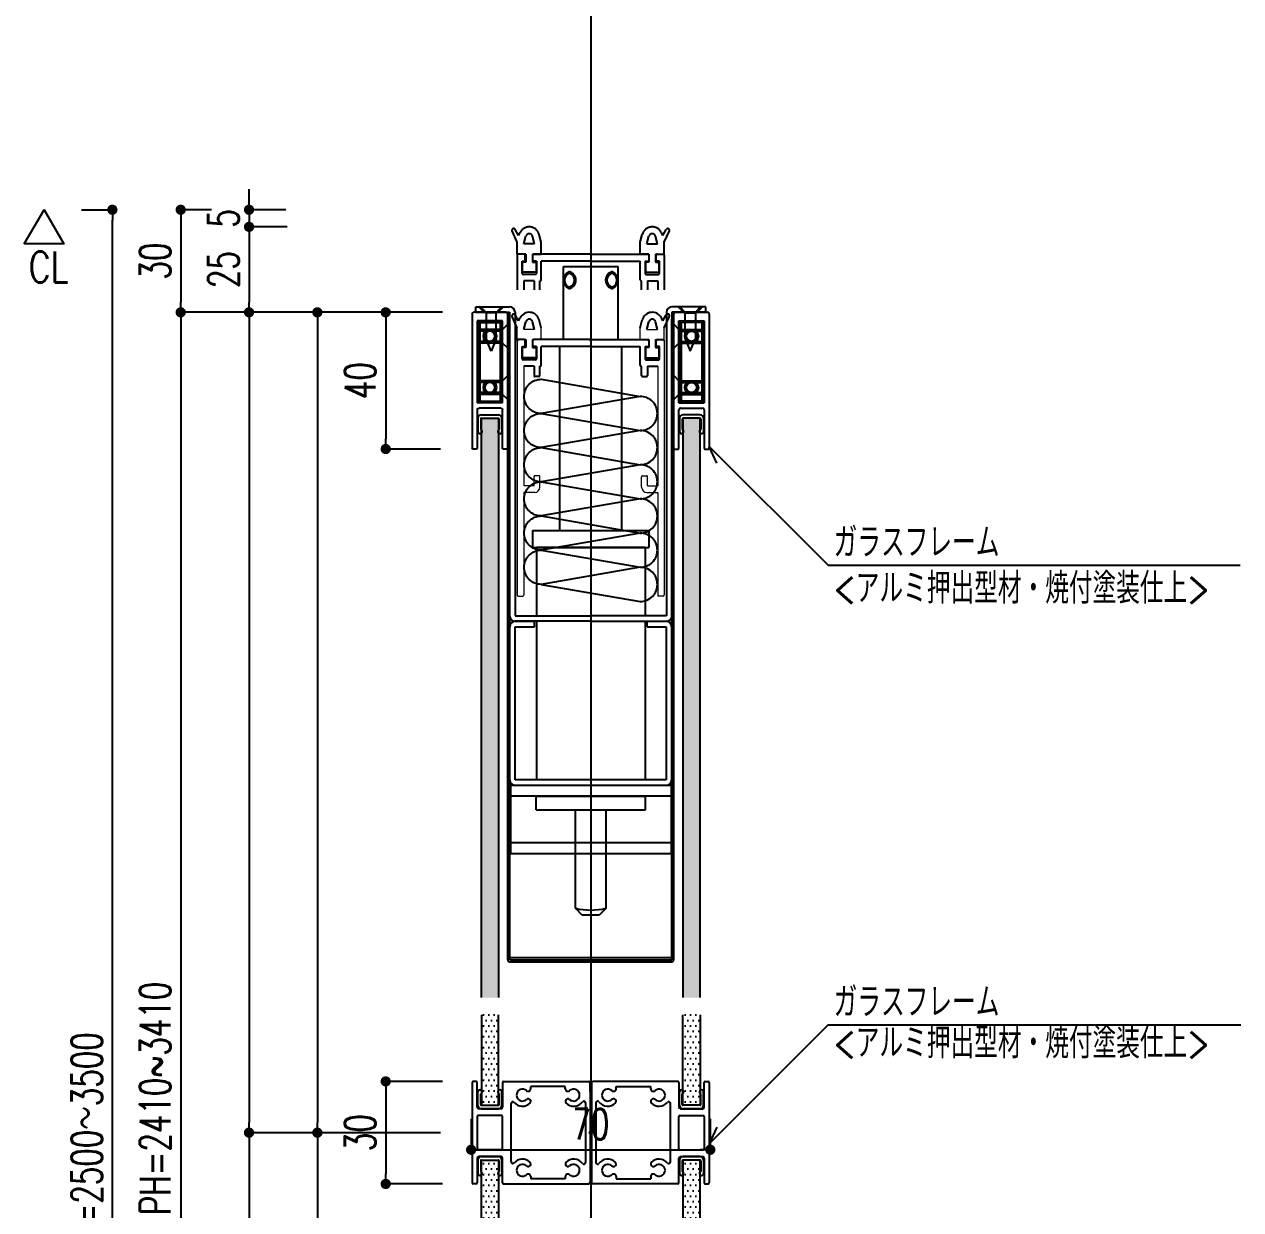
# Model space of a CAD drawing. Extents: x 21 to 47673, y 9 to 26406.
# Drawn here: x 18573.4 to 18929.4, y 17674.6 to 18021.3 of the extents above; entities that cross this region are included whole.
import ezdxf

# ---------------------------------------------------------------- set-up
doc = ezdxf.new("R2010")
doc.units = 0
doc.header["$LTSCALE"] = 10
doc.header["$PDMODE"] = 35
doc.header["$PDSIZE"] = 5
doc.linetypes.add('HIDDEN', pattern=[9.525, 6.35, -3.175])
for name, color, linetype in [('_基準', 1, 'Continuous'), ('_文字', 3, 'Continuous'), ('_製品', 4, 'Continuous'), ('_製品寸法', 9, 'Continuous'), ('_製品点線', 6, 'Continuous')]:
    doc.layers.add(name, color=color, linetype=linetype)
doc.styles.add('OKAMURA', font='simplex8.shx', dxfattribs={"width": 0.7, "bigfont": 'BIGFONT.shx'})
doc.dimstyles.new('OKAMURA-003', dxfattribs={"dimscale": 3, "dimtxt": 3, "dimasz": 1, "dimexe": 0, "dimexo": 3, "dimgap": 1, "dimtad": 1, "dimdec": 3, "dimdsep": 46, "dimtxsty": 'OKAMURA', "dimblk1": 'DOT', "dimblk2": 'DOT', "dimsah": 1, "dimcen": 0, "dimclrd": 9, "dimclre": 9, "dimclrt": 3, "dimadec": 0, "dimazin": 0, "dimtfac": 1, "dimtdec": 3, "dimtix": 1, "dimtmove": 2, "dimatfit": 3, "dimldrblk": 'NONE', "dimfxl": 0, "dimtolj": 1, "dimarcsym": 0})
pattern_1 = [(360, (4.1311, -1479.4208), (0.79375, 1.5875), [0, -1.5875])]
pattern_2 = [(180, (-104.1311, -1479.4208), (-0.79375, 1.5875), [0, -1.5875])]

# ---------------------------------------------------------------- blocks, each defined once
blk = doc.blocks.new('_DOT')
at = {"color": 0, "linetype": 'ByBlock'}
blk.add_line((-0.5, 0), (-1, 0), dxfattribs=at)
at = {"color": 0, "linetype": 'ByBlock', "const_width": 0.5}
blk.add_lwpolyline([(-0.25, 0, 1), (0.25, 0, 1)], format="xyb", close=True, dxfattribs=at)
blk = doc.blocks.new('*D1634')
at = {"layer": '_製品寸法', "color": 9, "lineweight": -2, "transparency": 16777216}
for p, q in [((-111, 550), (-120, 550)), ((-120, 547), (-120, 523)), ((-43.4, 520), (-120, 520))]:
    blk.add_line(p, q, dxfattribs=at)
at = {"layer": 'Defpoints', "color": 0, "transparency": 16777216}
for p in [(-120, 550), (-120, 520), (-34.4, 520)]:
    blk.add_point(p, dxfattribs=at)
at = {"layer": '_製品寸法', "color": 9, "lineweight": -2, "transparency": 16777216, "xscale": 3, "yscale": 3, "zscale": 3}
for p, rotation in [((-120, 550), 90), ((-120, 520), 270)]:
    blk.add_blockref('_DOT', p, dxfattribs=dict(at, rotation=rotation))
at = {"layer": '_製品寸法', "color": 3, "transparency": 16777216, "insert": (-127.5, 535), "char_height": 9, "attachment_point": 5, "rotation": 90, "style": 'OKAMURA'}
blk.add_mtext('\\A1;30', dxfattribs=at)
blk = doc.blocks.new('_None')
blk = doc.blocks.new('*D1637')
at = {"layer": '_製品寸法', "color": 9, "lineweight": -2, "transparency": 16777216}
for p, q in [((-44, 520), (-60, 520)), ((-60, 517), (-60, 483)), ((-44, 480), (-60, 480))]:
    blk.add_line(p, q, dxfattribs=at)
at = {"layer": 'Defpoints', "color": 0, "transparency": 16777216}
for p in [(-35, 520), (-60, 480), (-35, 480)]:
    blk.add_point(p, dxfattribs=at)
at = {"layer": '_製品寸法', "color": 9, "lineweight": -2, "transparency": 16777216, "xscale": 3, "yscale": 3, "zscale": 3}
for p, rotation in [((-60, 520), 90), ((-60, 480), 270)]:
    blk.add_blockref('_DOT', p, dxfattribs=dict(at, rotation=rotation))
at = {"layer": '_製品寸法', "color": 3, "transparency": 16777216, "insert": (-67.5, 500), "char_height": 9, "attachment_point": 5, "rotation": 90, "style": 'OKAMURA'}
blk.add_mtext('\\A1;40', dxfattribs=at)
blk = doc.blocks.new('*D1638')
at = {"layer": '_製品寸法', "color": 9, "lineweight": -2, "transparency": 16777216}
for p, q in [((-35, 284), (-35, 275)), ((35, 284), (35, 275)), ((-32, 275), (32, 275))]:
    blk.add_line(p, q, dxfattribs=at)
at = {"layer": 'Defpoints', "color": 0, "transparency": 16777216}
for p in [(-35, 275), (35, 275), (35, 275)]:
    blk.add_point(p, dxfattribs=at)
at = {"layer": '_製品寸法', "color": 9, "lineweight": -2, "transparency": 16777216, "xscale": 3, "yscale": 3, "zscale": 3, "rotation": 180}
blk.add_blockref('_DOT', (-35, 275), dxfattribs=at)
at = {"layer": '_製品寸法', "color": 9, "lineweight": -2, "transparency": 16777216, "xscale": 3, "yscale": 3, "zscale": 3}
blk.add_blockref('_DOT', (35, 275), dxfattribs=at)
at = {"layer": '_製品寸法', "color": 3, "transparency": 16777216, "insert": (0, 282.5), "char_height": 9, "attachment_point": 5, "style": 'OKAMURA'}
blk.add_mtext('\\A1;70', dxfattribs=at)
blk = doc.blocks.new('*D1639')
at = {"layer": '_製品寸法', "color": 9, "lineweight": -2, "transparency": 16777216}
for p, q in [((-149, 550), (-140, 550)), ((-140, 2.98), (-140, 547)), ((-149, -0.02), (-140, -0.02))]:
    blk.add_line(p, q, dxfattribs=at)
at = {"layer": 'Defpoints', "color": 0, "transparency": 16777216}
for p in [(-140, 550), (-140, 550), (-140, -0.02)]:
    blk.add_point(p, dxfattribs=at)
at = {"layer": '_製品寸法', "color": 9, "lineweight": -2, "transparency": 16777216, "xscale": 3, "yscale": 3, "zscale": 3}
for p, rotation in [((-140, 550), 90), ((-140, -0.02), 270)]:
    blk.add_blockref('_DOT', p, dxfattribs=dict(at, rotation=rotation))
at = {"layer": '_製品寸法', "color": 3, "transparency": 16777216, "insert": (-147.5, 274.99), "char_height": 9, "attachment_point": 5, "rotation": 90, "style": 'OKAMURA'}
blk.add_mtext('\\A1;CH=2500～3500', dxfattribs=at)
blk = doc.blocks.new('*D1640')
at = {"layer": '_製品寸法', "color": 9, "lineweight": -2, "transparency": 16777216}
for p, q in [((-44, 520), (-120, 520)), ((-120, 517), (-120, 63)), ((-44, 60), (-120, 60))]:
    blk.add_line(p, q, dxfattribs=at)
at = {"layer": 'Defpoints', "color": 0, "transparency": 16777216}
for p in [(-35, 520), (-120, 60), (-35, 60)]:
    blk.add_point(p, dxfattribs=at)
at = {"layer": '_製品寸法', "color": 9, "lineweight": -2, "transparency": 16777216, "xscale": 3, "yscale": 3, "zscale": 3}
for p, rotation in [((-120, 520), 90), ((-120, 60), 270)]:
    blk.add_blockref('_DOT', p, dxfattribs=dict(at, rotation=rotation))
at = {"layer": '_製品寸法', "color": 3, "transparency": 16777216, "insert": (-127.5, 290), "char_height": 9, "attachment_point": 5, "rotation": 90, "style": 'OKAMURA'}
blk.add_mtext('\\A1;PH=2410~3410', dxfattribs=at)
blk = doc.blocks.new('*D1641')
at = {"layer": '_製品寸法', "color": 9, "lineweight": -2, "transparency": 16777216}
for p, q in [((-44, 520), (-80, 520)), ((-80, 517), (-80, 283)), ((-44, 280), (-80, 280))]:
    blk.add_line(p, q, dxfattribs=at)
at = {"layer": 'Defpoints', "color": 0, "transparency": 16777216}
for p in [(-35, 520), (-80, 280), (-35, 280)]:
    blk.add_point(p, dxfattribs=at)
at = {"layer": '_製品寸法', "color": 9, "lineweight": -2, "transparency": 16777216, "xscale": 3, "yscale": 3, "zscale": 3}
for p, rotation in [((-80, 520), 90), ((-80, 280), 270)]:
    blk.add_blockref('_DOT', p, dxfattribs=dict(at, rotation=rotation))
blk = doc.blocks.new('*D1642')
at = {"layer": '_製品寸法', "color": 9, "lineweight": -2, "transparency": 16777216}
for p, q in [((-44, 280), (-80, 280)), ((-80, 277), (-80, 63)), ((-44, 60), (-80, 60))]:
    blk.add_line(p, q, dxfattribs=at)
at = {"layer": 'Defpoints', "color": 0, "transparency": 16777216}
for p in [(-35, 280), (-80, 60), (-35, 60)]:
    blk.add_point(p, dxfattribs=at)
at = {"layer": '_製品寸法', "color": 9, "lineweight": -2, "transparency": 16777216, "xscale": 3, "yscale": 3, "zscale": 3}
for p, rotation in [((-80, 280), 90), ((-80, 60), 270)]:
    blk.add_blockref('_DOT', p, dxfattribs=dict(at, rotation=rotation))
blk = doc.blocks.new('*D1643')
at = {"layer": '_製品寸法', "color": 9, "lineweight": -2, "transparency": 16777216}
for p, q in [((-43.4, 295), (-60, 295)), ((-60, 292), (-60, 268)), ((-43.4, 265), (-60, 265))]:
    blk.add_line(p, q, dxfattribs=at)
at = {"layer": 'Defpoints', "color": 0, "transparency": 16777216}
for p in [(-34.4, 295), (-60, 265), (-34.4, 265)]:
    blk.add_point(p, dxfattribs=at)
at = {"layer": '_製品寸法', "color": 9, "lineweight": -2, "transparency": 16777216, "xscale": 3, "yscale": 3, "zscale": 3}
for p, rotation in [((-60, 295), 90), ((-60, 265), 270)]:
    blk.add_blockref('_DOT', p, dxfattribs=dict(at, rotation=rotation))
at = {"layer": '_製品寸法', "color": 3, "transparency": 16777216, "insert": (-67.5, 280), "char_height": 9, "attachment_point": 5, "rotation": 90, "style": 'OKAMURA'}
blk.add_mtext('\\A1;30', dxfattribs=at)
blk = doc.blocks.new('A$C7104633C')
at = {"color": 0, "linetype": 'HIDDEN'}
for p, q in [((-21.5, -9.5), (-23.01, -6.21)), ((-21.11, -7.5), (-22.12, -5.75)), ((-21.11, -7.5), (-20.67, -6.63)), ((21.11, -7.5), (20.67, -6.63)), ((21.11, -7.5), (22.12, -5.75)), ((21.5, -9.5), (23.01, -6.21)), ((-21.5, -13), (-21.5, -9.5)), ((-19.56, -10), (-18.97, -7.74)), ((-16.44, -10), (-19.56, -10)), ((-16.44, -10), (-17.03, -7.74)), ((-14.5, -9.5), (-15.1, -7.23)), ((-14.5, -13), (-14.5, -9.5)), ((14.5, -9.5), (15.1, -7.23)), ((14.5, -13), (14.5, -9.5)), ((16.44, -10), (17.03, -7.74)), ((16.44, -10), (19.56, -10)), ((19.56, -10), (18.97, -7.74)), ((21.5, -13), (21.5, -9.5)), ((-18.95, -13), (-21.5, -13)), ((-21.5, -13.3), (-21.5, -23.4)), ((-19.5, -13), (-21.2, -13)), ((-19.2, -15), (-19.2, -13.3)), ((-18.95, -13), (-18.95, -15.3)), ((-17.05, -13), (-17.05, -15.3)), ((-17.05, -13), (-14.5, -13)), ((-17.05, -13), (-17.05, -15.3)), ((-17, -13.3), (-17, -15)), ((-0.3, -13), (-16.7, -13)), ((-0.3, -13), (0, -13.3)), ((0.3, -13), (0, -13.3)), ((0.3, -13), (16.7, -13)), ((17.05, -13), (14.5, -13)), ((17, -13.3), (17, -15)), ((17.05, -13), (17.05, -15.3)), ((17.05, -13), (17.05, -15.3)), ((18.95, -13), (18.95, -15.3)), ((18.95, -13), (21.5, -13)), ((19.2, -15), (19.2, -13.3)), ((19.5, -13), (21.2, -13)), ((21.5, -13.3), (21.5, -23.4)), ((-20.1, -18.6), (-20.1, -15)), ((-20.1, -15), (-19.2, -15)), ((-20, -18.3), (-20, -15.3)), ((-18.95, -15.3), (-20, -15.3)), ((-17.05, -15.3), (-16, -15.3)), ((-15.9, -15), (-17, -15)), ((-16, -15.3), (-16, -18.3)), ((-15.9, -15), (-15.9, -18.6)), ((-14.5, -20.5), (-14.5, -15)), ((0, -15), (-14.5, -15)), ((0, -15), (14.5, -15)), ((14.5, -20.5), (14.5, -15)), ((15.9, -15), (17, -15)), ((15.9, -15), (15.9, -18.6)), ((16, -15.3), (16, -18.3)), ((17.05, -15.3), (16, -15.3)), ((18.95, -15.3), (20, -15.3)), ((20.1, -15), (19.2, -15)), ((20, -18.3), (20, -15.3)), ((20.1, -18.6), (20.1, -15)), ((-16, -18.3), (-20, -18.3)), ((-16.2, -18.9), (-19.8, -18.9)), ((-16.6, -20.8), (-19.6, -20.8)), ((-19.6, -20.8), (-19.6, -23.4)), ((-16.6, -20.8), (-16.6, -23.4)), ((-14.8, -20.8), (-14.9, -20.8)), ((-14.9, -23.4), (-14.9, -20.8)), ((14.8, -20.8), (14.9, -20.8)), ((14.9, -23.4), (14.9, -20.8)), ((16, -18.3), (20, -18.3)), ((16.2, -18.9), (19.8, -18.9)), ((16.6, -20.8), (19.6, -20.8)), ((16.6, -20.8), (16.6, -23.4)), ((19.6, -20.8), (19.6, -23.4))]:
    blk.add_line(p, q, dxfattribs=at)
for centre, radius, start, end in [((-22.56, -6), 0.5, 30.0023, 204.6708), ((-18, -8), 3, 14.8176, 152.9081), ((-18, -8), 1, 14.8176, 164.935), ((18, -8), 3, 27.0918, 165.1823), ((18, -8), 1, 15.065, 165.1823), ((22.56, -6), 0.5, 335.3292, 149.9976), ((-21.2, -13.3), 0.3, 90, 180), ((-19.5, -13.3), 0.3, 0, 90), ((-16.7, -13.3), 0.3, 90, 180), ((16.7, -13.3), 0.3, 359.9999, 89.9999), ((19.5, -13.3), 0.3, 89.9999, 179.9999), ((21.2, -13.3), 0.3, 359.9999, 89.9999), ((-19.8, -18.6), 0.3, 180, 270), ((-16.2, -18.6), 0.3, 270, 0), ((-14.8, -20.5), 0.3, 270, 0), ((14.8, -20.5), 0.3, 179.9999, 269.9999), ((16.2, -18.6), 0.3, 179.9999, 269.9999), ((19.8, -18.6), 0.3, 269.9999, 359.9999)]:
    blk.add_arc(centre, radius, start, end, dxfattribs=at)
blk = doc.blocks.new('*D1644')
at = {"layer": '_製品寸法', "color": 9, "lineweight": -2, "transparency": 16777216}
for p, q in [((-91, 520), (-100, 520)), ((-100, 517), (-100, 283)), ((-44, 280), (-100, 280))]:
    blk.add_line(p, q, dxfattribs=at)
at = {"layer": 'Defpoints', "color": 0, "transparency": 16777216}
for p in [(-100, 520), (-100, 280), (-35, 280)]:
    blk.add_point(p, dxfattribs=at)
at = {"layer": '_製品寸法', "color": 9, "lineweight": -2, "transparency": 16777216, "xscale": 3, "yscale": 3, "zscale": 3}
for p, rotation in [((-100, 520), 90), ((-100, 280), 270)]:
    blk.add_blockref('_DOT', p, dxfattribs=dict(at, rotation=rotation))
blk = doc.blocks.new('*D1645')
at = {"layer": '_製品寸法', "color": 9, "lineweight": -2, "transparency": 16777216}
for p, q in [((-44, 280), (-100, 280)), ((-100, 277), (-100, 3)), ((-91, 0), (-100, 0))]:
    blk.add_line(p, q, dxfattribs=at)
at = {"layer": 'Defpoints', "color": 0, "transparency": 16777216}
for p in [(-35, 280), (-100, 0), (-100, 0)]:
    blk.add_point(p, dxfattribs=at)
at = {"layer": '_製品寸法', "color": 9, "lineweight": -2, "transparency": 16777216, "xscale": 3, "yscale": 3, "zscale": 3}
for p, rotation in [((-100, 280), 90), ((-100, 0), 270)]:
    blk.add_blockref('_DOT', p, dxfattribs=dict(at, rotation=rotation))
at = {"layer": '_製品寸法', "color": 3, "transparency": 16777216, "insert": (-107.5, 140), "char_height": 9, "attachment_point": 5, "rotation": 90, "style": 'OKAMURA'}
blk.add_mtext('\\A1;RH=', dxfattribs=at)
blk = doc.blocks.new('*D1648')
at = {"layer": '_製品寸法', "color": 9, "lineweight": -2, "transparency": 16777216}
for p, q in [((-88.8, 545), (-100, 545)), ((-100, 542), (-100, 523)), ((-88.4, 520), (-100, 520))]:
    blk.add_line(p, q, dxfattribs=at)
at = {"layer": 'Defpoints', "color": 0, "transparency": 16777216}
for p in [(-79.8, 545), (-100, 520), (-79.4, 520)]:
    blk.add_point(p, dxfattribs=at)
at = {"layer": '_製品寸法', "color": 9, "lineweight": -2, "transparency": 16777216, "xscale": 3, "yscale": 3, "zscale": 3}
for p, rotation in [((-100, 545), 90), ((-100, 520), 270)]:
    blk.add_blockref('_DOT', p, dxfattribs=dict(at, rotation=rotation))
at = {"layer": '_製品寸法', "color": 3, "transparency": 16777216, "insert": (-107.5, 532.5), "char_height": 9, "attachment_point": 5, "rotation": 90, "style": 'OKAMURA'}
blk.add_mtext('\\A1;25', dxfattribs=at)
blk = doc.blocks.new('*D1649')
at = {"layer": '_製品寸法', "color": 9, "lineweight": -2, "transparency": 16777216}
for p, q in [((-100, 553), (-100, 556)), ((-89.2, 550), (-100, 550)), ((-100, 550), (-100, 545)), ((-88.8, 545), (-100, 545)), ((-100, 542), (-100, 539))]:
    blk.add_line(p, q, dxfattribs=at)
at = {"layer": 'Defpoints', "color": 0, "transparency": 16777216}
for p in [(-80.2, 550), (-100, 545), (-79.8, 545)]:
    blk.add_point(p, dxfattribs=at)
at = {"layer": '_製品寸法', "color": 9, "lineweight": -2, "transparency": 16777216, "xscale": 3, "yscale": 3, "zscale": 3}
for p, rotation in [((-100, 550), 270), ((-100, 545), 90)]:
    blk.add_blockref('_DOT', p, dxfattribs=dict(at, rotation=rotation))
at = {"layer": '_製品寸法', "color": 3, "transparency": 16777216, "insert": (-107.5, 547.5), "char_height": 9, "attachment_point": 5, "rotation": 90, "style": 'OKAMURA'}
blk.add_mtext('\\A1;5', dxfattribs=at)
blk = doc.blocks.new('A$C586F11A2')
at = {"layer": '_製品'}
for p, q in [((0, 0), (0, 23)), ((0, 23), (7, 23)), ((0.5, 0), (0.5, 23)), ((6.5, 0), (6.5, 23)), ((7, 0), (7, 23)), ((0, 0), (7, 0))]:
    blk.add_line(p, q, dxfattribs=at)
at = {"layer": '_製品', "linetype": 'HIDDEN'}
for p, q in [((7, 21), (0, 21)), ((7, 20.5), (0, 20.5)), ((7, 17.5), (0, 17.5)), ((7, 17), (0, 17)), ((7, 6), (0, 6)), ((7, 5.5), (0, 5.5)), ((7, 2.5), (0, 2.5)), ((7, 2), (0, 2))]:
    blk.add_line(p, q, dxfattribs=at)
at = {"layer": '_製品'}
for centre, radius in [((3.5, 19), 2), ((3.5, 19), 1.5), ((3.5, 4), 2), ((3.5, 4), 1.5)]:
    blk.add_circle(centre, radius, dxfattribs=at)
blk = doc.blocks.new('A$C35AC1B92')
at = {"layer": '_製品'}
for p, q in [((0, 0.5), (0, 39.7)), ((1.2, 40), (0.3, 40)), ((1.5, 28.5), (1.5, 39.7)), ((8.9, 39.7), (8.9, 28.5)), ((10.1, 40), (9.2, 40)), ((10.4, 39.7), (10.4, 0.5)), ((1.5, 2.5), (1.5, 26.5)), ((8.9, 26.5), (1.5, 26.5)), ((8.4, 28), (2, 28)), ((8.9, 26.5), (8.9, 2.5)), ((10.4, 25.5), (8.9, 24)), ((10.4, 18.5), (8.9, 20)), ((10.4, 10.5), (8.9, 9)), ((10.4, 3.5), (8.9, 5)), ((9.9, 0), (0.5, 0)), ((8.9, 2.5), (1.5, 2.5))]:
    blk.add_line(p, q, dxfattribs=at)
for centre, radius, start, end in [((0.3, 39.7), 0.3, 90, 180), ((1.2, 39.7), 0.3, 0, 90), ((9.2, 39.7), 0.3, 90, 180), ((10.1, 39.7), 0.3, 0, 90), ((2, 28.5), 0.5, 180, 270), ((8.4, 28.5), 0.5, 270, 0), ((0.5, 0.5), 0.5, 180, 270), ((9.9, 0.5), 0.5, 270, 0)]:
    blk.add_arc(centre, radius, start, end, dxfattribs=at)
blk = doc.blocks.new('A$C2D1B1AE5')
at = {"layer": '_製品'}
for p, q in [((0, 188), (0.6, 188)), ((0, 0.6), (0, 188)), ((0.6, 0.6), (0.6, 188)), ((48, 188), (48.6, 188)), ((48, 0.6), (48, 188)), ((48.6, 0.6), (48.6, 188)), ((0.6, 178), (0, 178)), ((48.6, 178), (48, 178)), ((0.6, 173), (0, 173)), ((48.6, 173), (48, 173)), ((0.6, 168), (0, 168)), ((48.6, 168), (48, 168)), ((0.6, 1.2), (48, 1.2)), ((0.6, 0.6), (48, 0.6)), ((0.6, 0), (48, 0))]:
    blk.add_line(p, q, dxfattribs=at)
for centre, start, end in [((0.6, 0.6), 180, 270), ((48, 0.6), 270, 360)]:
    blk.add_arc(centre, 0.6, start, end, dxfattribs=at)
blk = doc.blocks.new('A$C21127881')
at = {"layer": '_製品'}
for p, q in [((1.92, 80.5), (0.91, 82.25)), ((44.14, 80.5), (45.15, 82.25)), ((1.53, 78.5), (0.02, 81.79)), ((1.92, 80.5), (2.36, 81.37)), ((3.47, 78), (4.06, 80.26)), ((6.59, 78), (6, 80.26)), ((8.53, 78.5), (7.93, 80.77)), ((37.53, 78.5), (38.13, 80.77)), ((39.47, 78), (40.06, 80.26)), ((42.59, 78), (42, 80.26)), ((44.14, 80.5), (43.7, 81.37)), ((44.53, 78.5), (46.04, 81.79)), ((3.53, 75), (1.83, 75)), ((4.08, 75), (4.08, 72.7)), ((5.98, 75), (5.98, 72.7)), ((22.73, 75), (6.33, 75)), ((22.73, 75), (23.03, 74.7)), ((23.33, 75), (23.03, 74.7)), ((23.33, 75), (39.73, 75)), ((40.08, 75), (40.08, 72.7)), ((41.98, 75), (41.98, 72.7)), ((42.53, 75), (44.23, 75)), ((2.93, 69.4), (2.93, 73)), ((2.93, 73), (3.83, 73)), ((3.03, 69.7), (3.03, 72.7)), ((4.08, 72.7), (3.03, 72.7)), ((3.83, 73), (3.83, 74.7)), ((5.98, 72.7), (7.03, 72.7)), ((6.03, 74.7), (6.03, 73)), ((7.13, 73), (6.03, 73)), ((7.03, 72.7), (7.03, 69.7)), ((7.13, 73), (7.13, 69.4)), ((8.53, 67.5), (8.53, 73)), ((23.03, 73), (8.53, 73)), ((23.03, 73), (37.53, 73)), ((37.53, 67.5), (37.53, 73)), ((38.93, 73), (40.03, 73)), ((38.93, 73), (38.93, 69.4)), ((39.03, 72.7), (39.03, 69.7)), ((40.08, 72.7), (39.03, 72.7)), ((40.03, 74.7), (40.03, 73)), ((41.98, 72.7), (43.03, 72.7)), ((42.23, 73), (42.23, 74.7)), ((43.13, 73), (42.23, 73)), ((43.03, 69.7), (43.03, 72.7)), ((43.13, 69.4), (43.13, 73)), ((7.03, 69.7), (3.03, 69.7)), ((6.83, 69.1), (3.23, 69.1)), ((39.03, 69.7), (43.03, 69.7)), ((39.23, 69.1), (42.83, 69.1)), ((6.43, 67.2), (3.43, 67.2)), ((6.43, 67.2), (6.43, 64.5)), ((7.83, 64.2), (6.73, 64.2)), ((8.23, 67.2), (8.13, 67.2)), ((8.13, 64.5), (8.13, 67.2)), ((37.83, 67.2), (37.93, 67.2)), ((37.93, 64.5), (37.93, 67.2)), ((38.23, 64.2), (39.33, 64.2)), ((39.63, 67.2), (42.63, 67.2)), ((39.63, 67.2), (39.63, 64.5))]:
    blk.add_line(p, q, dxfattribs=at)
at = {"layer": '_製品', "lineweight": 15}
for p, q in [((1.53, 75), (1.53, 78.5)), ((8.53, 75), (8.53, 78.5)), ((37.53, 75), (37.53, 78.5)), ((44.53, 75), (44.53, 78.5)), ((4.08, 75), (1.53, 75)), ((6.59, 78), (3.47, 78)), ((5.98, 75), (8.53, 75)), ((5.98, 75), (5.98, 72.7)), ((40.08, 75), (37.53, 75)), ((39.47, 78), (42.59, 78)), ((40.08, 75), (40.08, 72.7)), ((41.98, 75), (44.53, 75)), ((1.53, 74.7), (1.53, 0.3)), ((44.53, 74.7), (44.53, 0.3)), ((3.43, 67.2), (3.43, 32.2)), ((42.63, 67.2), (42.63, 32.2)), ((6.43, 32.2), (3.43, 32.2)), ((6.43, 32.2), (6.43, 34.9)), ((7.83, 35.2), (6.73, 35.2)), ((8.13, 31.8), (8.13, 34.9)), ((37.93, 31.8), (37.93, 34.9)), ((38.23, 35.2), (39.33, 35.2)), ((39.63, 32.2), (39.63, 34.9)), ((39.63, 32.2), (42.63, 32.2)), ((3.43, 30.3), (3.43, 0.3)), ((6.63, 30.3), (3.43, 30.3)), ((39.43, 30.3), (42.63, 30.3)), ((42.63, 30.3), (42.63, 0.3)), ((1.83, 0), (3.13, 0)), ((44.23, 0), (42.93, 0))]:
    blk.add_line(p, q, dxfattribs=at)
at = {"layer": '_製品'}
for centre, radius, start, end in [((0.47, 82), 0.5, 30.0023, 204.6708), ((5.03, 80), 3, 14.8176, 152.9081), ((41.03, 80), 3, 27.0918, 165.1823), ((45.59, 82), 0.5, 335.3292, 149.9976), ((5.03, 80), 1, 14.8176, 164.935), ((41.03, 80), 1, 15.065, 165.1823), ((1.83, 74.7), 0.3, 90, 180), ((3.53, 74.7), 0.3, 0, 90), ((6.33, 74.7), 0.3, 90, 180), ((39.73, 74.7), 0.3, 359.9999, 89.9999), ((42.53, 74.7), 0.3, 89.9999, 179.9999), ((44.23, 74.7), 0.3, 359.9999, 89.9999), ((3.23, 69.4), 0.3, 180, 270), ((6.83, 69.4), 0.3, 270, 0), ((39.23, 69.4), 0.3, 179.9999, 269.9999), ((42.83, 69.4), 0.3, 269.9999, 359.9999), ((6.73, 64.5), 0.3, 180, 270), ((7.83, 64.5), 0.3, 270, 0), ((8.23, 67.5), 0.3, 270, 0), ((37.83, 67.5), 0.3, 179.9999, 269.9999), ((38.23, 64.5), 0.3, 179.9999, 269.9999), ((39.33, 64.5), 0.3, 269.9999, 359.9999)]:
    blk.add_arc(centre, radius, start, end, dxfattribs=at)
at = {"layer": '_製品', "lineweight": 15}
for centre, radius, start, end in [((6.73, 34.9), 0.3, 90, 180), ((7.83, 34.9), 0.3, 0, 90), ((38.23, 34.9), 0.3, 89.9999, 179.9999), ((39.33, 34.9), 0.3, 359.9999, 89.9999), ((6.63, 31.8), 1.5, 270, 0), ((39.43, 31.8), 1.5, 179.9999, 269.9999), ((1.83, 0.3), 0.3, 180, 270), ((3.13, 0.3), 0.3, 270, 360), ((42.93, 0.3), 0.3, 180, 269.9999), ((44.23, 0.3), 0.3, 269.9999, 359.9999)]:
    blk.add_arc(centre, radius, start, end, dxfattribs=at)
blk = doc.blocks.new('A$C38BB190A')
at = {"layer": '_製品'}
for p, q in [((-34.7, 14.7), (-34.7, -14.7)), ((-33.5, 15), (-34.4, 15)), ((-33.2, 7.5), (-33.2, 14.7)), ((-25.8, 14.7), (-25.8, 7.5)), ((-25.5, 15), (-0.7, 15)), ((-0.2, 12), (-0.2, 14.5)), ((-0.2, 14.5), (-0.2, 0.3)), ((0.2, 12), (0.2, 14.5)), ((0.2, 14.5), (0.2, 0.3)), ((25.5, 15), (0.7, 15)), ((25.8, 14.7), (25.8, 7.5)), ((33.2, 7.5), (33.2, 14.7)), ((33.5, 15), (34.4, 15)), ((34.7, 14.7), (34.7, -14.7)), ((-17.56, 12.84), (-17.56, 13.5)), ((-7.44, 13.5), (-17.56, 13.5)), ((-7.44, 12.84), (-7.44, 13.5)), ((7.44, 12.84), (7.44, 13.5)), ((7.44, 13.5), (17.56, 13.5)), ((17.56, 12.84), (17.56, 13.5)), ((-23.3, -8.51), (-23.3, 8.51)), ((-1.5, 8.75), (-1.5, -8.75)), ((1.5, 8.75), (1.5, -8.75)), ((23.3, -8.51), (23.3, 8.51)), ((-33.2, 4.7), (-33.2, -4.7)), ((-26.1, 5), (-32.9, 5)), ((-26.3, 7), (-32.7, 7)), ((-25.8, -4.7), (-25.8, 4.7)), ((25.8, -4.7), (25.8, 4.7)), ((26.1, 5), (32.9, 5)), ((26.3, 7), (32.7, 7)), ((33.2, 4.7), (33.2, -4.7)), ((-0.2, 0.3), (-0.5, 0)), ((-0.2, -0.3), (-0.5, 0)), ((0.2, 0.3), (0.5, 0)), ((0.2, -0.3), (0.5, 0)), ((-0.2, -0.3), (-0.2, -14.5)), ((0.2, -0.3), (0.2, -14.5)), ((-26.1, -5), (-32.9, -5)), ((-26.3, -7), (-32.7, -7)), ((26.1, -5), (32.9, -5)), ((26.3, -7), (32.7, -7)), ((-33.2, -7.5), (-33.2, -14.7)), ((-25.8, -14.7), (-25.8, -7.5)), ((25.8, -14.7), (25.8, -7.5)), ((33.2, -7.5), (33.2, -14.7)), ((-17.56, -12.84), (-17.56, -13.5)), ((-7.44, -13.5), (-17.56, -13.5)), ((-7.44, -12.84), (-7.44, -13.5)), ((-0.2, -12), (-0.2, -14.5)), ((0.2, -12), (0.2, -14.5)), ((7.44, -12.84), (7.44, -13.5)), ((7.44, -13.5), (17.56, -13.5)), ((17.56, -12.84), (17.56, -13.5)), ((-33.5, -15), (-34.4, -15)), ((-25.5, -15), (-0.7, -15)), ((25.5, -15), (0.7, -15)), ((33.5, -15), (34.4, -15))]:
    blk.add_line(p, q, dxfattribs=at)
for centre, radius, start, end in [((-34.4, 14.7), 0.3, 90, 180), ((-33.5, 14.7), 0.3, 0, 90), ((-25.5, 14.7), 0.3, 90, 180), ((-0.7, 14.5), 0.5, 0, 90), ((0.7, 14.5), 0.5, 90, 180), ((25.5, 14.7), 0.3, 0, 90), ((33.5, 14.7), 0.3, 90, 180), ((34.4, 14.7), 0.3, 0, 90), ((-20, 11), 1.75, 47.4531, 180.0214), ((-20, 11), 1.75, 179.9786, 312.5469), ((-18.31, 12.84), 0.75, 227.4441, 0), ((-6.69, 12.84), 0.75, 180, 312.5559), ((-5, 11), 1.75, 359.9786, 132.5469), ((-5, 11), 1.75, 227.4531, 0.0214), ((5, 11), 1.75, 47.4531, 180.0214), ((5, 11), 1.75, 179.9786, 312.5469), ((6.69, 12.84), 0.75, 227.4441, 0), ((18.31, 12.84), 0.75, 180, 312.5559), ((20, 11), 1.75, 359.9786, 132.5469), ((20, 11), 1.75, 227.4531, 0.0214), ((-32.7, 7.5), 0.5, 180, 270), ((-26.3, 7.5), 0.5, 270, 0), ((-22.8, 8.51), 0.5, 41.6975, 180), ((-20, 11), 3.25, 221.6975, 313.417), ((-18.31, 9.16), 0.75, 308.786, 132.5559), ((-6.69, 9.16), 0.75, 47.4441, 231.214), ((-5, 11), 3.25, 226.583, 323.1301), ((-2, 8.75), 0.5, 360, 143.1301), ((2, 8.75), 0.5, 36.8699, 180), ((5, 11), 3.25, 216.8699, 313.417), ((6.69, 9.16), 0.75, 308.786, 132.5559), ((18.31, 9.16), 0.75, 47.4441, 231.214), ((20, 11), 3.25, 226.583, 318.3025), ((22.8, 8.51), 0.5, 0, 138.3025), ((26.3, 7.5), 0.5, 180, 270), ((32.7, 7.5), 0.5, 270, 360), ((-32.9, 4.7), 0.3, 90, 180), ((-26.1, 4.7), 0.3, 360, 90), ((26.1, 4.7), 0.3, 90, 180), ((32.9, 4.7), 0.3, 0, 90), ((-32.9, -4.7), 0.3, 180, 270), ((-32.7, -7.5), 0.5, 90, 180), ((-26.3, -7.5), 0.5, 360, 90), ((-26.1, -4.7), 0.3, 270, 0), ((26.1, -4.7), 0.3, 180, 270), ((26.3, -7.5), 0.5, 90, 180), ((32.7, -7.5), 0.5, 0, 90), ((32.9, -4.7), 0.3, 270, 0), ((-22.8, -8.51), 0.5, 180, 318.3025), ((-20, -11), 3.25, 46.583, 138.3025), ((-20, -11), 1.75, 47.4531, 180.0214), ((-18.31, -9.16), 0.75, 227.4441, 51.214), ((-6.69, -9.16), 0.75, 128.786, 312.5559), ((-5, -11), 3.25, 36.8699, 133.417), ((-5, -11), 1.75, 359.9786, 132.5469), ((-2, -8.75), 0.5, 216.8699, 0), ((2, -8.75), 0.5, 180, 323.1301), ((5, -11), 3.25, 46.583, 143.1301), ((5, -11), 1.75, 47.4531, 180.0214), ((6.69, -9.16), 0.75, 227.4441, 51.214), ((18.31, -9.16), 0.75, 128.786, 312.5559), ((20, -11), 3.25, 41.6975, 133.417), ((20, -11), 1.75, 359.9786, 132.5469), ((22.8, -8.51), 0.5, 221.6975, 0), ((-20, -11), 1.75, 179.9786, 312.5469), ((-18.31, -12.84), 0.75, 0, 132.5559), ((-6.69, -12.84), 0.75, 47.4441, 180), ((-5, -11), 1.75, 227.4531, 0.0214), ((5, -11), 1.75, 179.9786, 312.5469), ((6.69, -12.84), 0.75, 0, 132.5559), ((18.31, -12.84), 0.75, 47.4441, 180), ((20, -11), 1.75, 227.4531, 0.0214), ((-34.4, -14.7), 0.3, 180, 270), ((-33.5, -14.7), 0.3, 270, 0), ((-25.5, -14.7), 0.3, 180, 270), ((-0.7, -14.5), 0.5, 270, 0), ((0.7, -14.5), 0.5, 180, 270), ((25.5, -14.7), 0.3, 270, 0), ((33.5, -14.7), 0.3, 180, 270), ((34.4, -14.7), 0.3, 270, 0)]:
    blk.add_arc(centre, radius, start, end, dxfattribs=at)
blk = doc.blocks.new('P15-AGG_THAP')
at = {"layer": '_製品'}
h = blk.add_hatch(dxfattribs=at)
h.set_pattern_fill('DOTS', color=256, angle=180, style=0)
h.set_pattern_definition(pattern_2)
edge = h.paths.add_edge_path()
edge.add_line((-32, 319.5), (-32, 489))
edge.add_line((-32, 489), (-27, 489))
edge.add_line((-27, 489), (-27, 319.5))
h = blk.add_hatch(dxfattribs=at)
h.set_pattern_fill('DOTS', color=256, angle=90, style=0)
h.set_pattern_definition(pattern_1)
edge = h.paths.add_edge_path()
edge.add_line((32, 319.5), (32, 489))
edge.add_line((32, 489), (27, 489))
edge.add_line((27, 489), (27, 319.5))
h = blk.add_hatch(dxfattribs=at)
h.set_pattern_fill('DOTS', color=256, angle=180, style=0)
h.set_pattern_definition([(180, (-4.1311, 1929.5517), (-0.79375, -1.5875), [0, -1.5875])])
edge = h.paths.add_edge_path()
edge.add_line((-32, 314.5), (-32, 288))
edge.add_line((-32, 288), (-27, 288))
edge.add_line((-27, 288), (-27, 314.5))
h = blk.add_hatch(dxfattribs=at)
h.set_pattern_fill('DOTS', color=256, angle=90, style=0)
h.set_pattern_definition([(1e-14, (4.1311, 1929.5517), (0.79375, -1.5875), [0, -1.5875])])
edge = h.paths.add_edge_path()
edge.add_line((32, 314.5), (32, 288))
edge.add_line((32, 288), (27, 288))
edge.add_line((27, 288), (27, 314.5))
h = blk.add_hatch(dxfattribs=at)
h.set_pattern_fill('DOTS', color=256, angle=180, style=0)
h.set_pattern_definition(pattern_2)
edge = h.paths.add_edge_path()
edge.add_line((-32, 242.5), (-32, 272))
edge.add_line((-32, 272), (-27, 272))
edge.add_line((-27, 272), (-27, 242.5))
h = blk.add_hatch(dxfattribs=at)
h.set_pattern_fill('DOTS', color=256, angle=90, style=0)
h.set_pattern_definition(pattern_1)
edge = h.paths.add_edge_path()
edge.add_line((32, 242.5), (32, 272))
edge.add_line((32, 272), (27, 272))
edge.add_line((27, 272), (27, 242.5))
for p, q in [((-8, 533.4), (8, 533.4)), ((-8, 512), (-8, 533.4)), ((8, 512), (8, 533.4)), ((-33.65, 520), (-33.65, 521.6)), ((-33.65, 521.6), (-23.75, 521.6)), ((-33.65, 520), (-23.75, 520)), ((-32.75, 521.6), (-31.15, 520)), ((-32.15, 521.6), (-30.65, 519.85)), ((-27.65, 519.85), (-30.65, 519.85)), ((-30.65, 519.85), (-30.65, 512.22)), ((-26.15, 521.6), (-27.65, 519.85)), ((-27.65, 512.22), (-27.65, 519.85)), ((-25.55, 521.6), (-27.15, 520)), ((-23.75, 520), (-23.75, 431.2)), ((-22.15, 520), (-22.15, 431.2)), ((22.15, 520), (22.15, 431.2)), ((33.65, 521.6), (23.75, 521.6)), ((33.65, 520), (23.75, 520)), ((23.75, 520), (23.75, 431.2)), ((25.55, 521.6), (27.15, 520)), ((26.15, 521.6), (27.65, 519.85)), ((27.65, 519.85), (30.65, 519.85)), ((27.65, 512.22), (27.65, 519.85)), ((32.15, 521.6), (30.65, 519.85)), ((30.65, 519.85), (30.65, 512.22)), ((32.75, 521.6), (31.15, 520)), ((33.65, 520), (33.65, 521.6)), ((-29.15, 508.6), (-30.65, 512.22)), ((-27.65, 512.22), (-29.15, 508.6)), ((-9, 456.2), (-9, 509.91)), ((9, 509.91), (9, 456.2)), ((27.65, 512.22), (29.15, 508.6)), ((29.15, 508.6), (30.65, 512.22)), ((-33, 489), (-33, 485.1)), ((-32.2, 488.8), (-32.2, 485.67)), ((-32, 490), (-27, 490)), ((-32, 489), (-27, 489)), ((-26.8, 488.8), (-26.8, 485.67)), ((-26, 489), (-26, 485.1)), ((26, 489), (26, 485.1)), ((26.8, 488.8), (26.8, 485.67)), ((32, 490), (27, 490)), ((32, 489), (27, 489)), ((32.2, 488.8), (32.2, 485.67)), ((33, 489), (33, 485.1)), ((-17, 456.2), (17, 456.2)), ((-17, 456.2), (-17, 451.2)), ((17, 456.2), (17, 451.2)), ((-17, 451.2), (17, 451.2)), ((15.9, 451.2), (-15.9, 451.2)), ((-15.9, 451.2), (-15.9, 431.2)), ((15.9, 451.2), (15.9, 431.2)), ((-22.15, 431.2), (0, 431.2)), ((22.15, 431.2), (0, 431.2)), ((-23.7, 378.2), (-23.7, 428)), ((0, 429.6), (-22.15, 429.6)), ((-22.15, 429.6), (-16.5, 429.6)), ((-22.1, 383.2), (-22.1, 428)), ((-22.1, 428), (-16.5, 428)), ((-16.5, 428), (-16.5, 429.6)), ((-15.9, 429.6), (-15.9, 383.2)), ((0, 429.6), (22.15, 429.6)), ((15.9, 429.6), (15.9, 383.2)), ((16.5, 429.6), (22.15, 429.6)), ((16.5, 428), (16.5, 429.6)), ((16.5, 428), (22.1, 428)), ((22.1, 428), (22.1, 383.2)), ((23.7, 428), (23.7, 378.2)), ((23.5, 381.6), (-23.5, 381.6)), ((-23.5, 381.6), (-23.5, 378.4)), ((23.5, 381.6), (-23.5, 381.6)), ((-23.5, 381.6), (-23.5, 361.6)), ((22.9, 381.6), (-22.9, 381.6)), ((22.1, 383.2), (-22.1, 383.2)), ((15.9, 383.2), (-15.9, 383.2)), ((15.9, 383.2), (-15.9, 383.2)), ((23.5, 381.6), (23.5, 378.4)), ((23.5, 381.6), (23.5, 361.6)), ((23.5, 378.4), (-23.5, 378.4)), ((23.5, 378.4), (-23.5, 378.4)), ((-16, 378.4), (16, 378.4)), ((-16, 378.4), (16, 378.4)), ((-16, 374.4), (-16, 378.4)), ((16, 374.4), (16, 378.4)), ((-16, 374.4), (16, 374.4)), ((-4.5, 345.64), (-4.5, 374.4)), ((4.5, 345.64), (4.5, 374.4)), ((23.5, 364.8), (-23.5, 364.8)), ((23.5, 361.6), (-23.5, 361.6)), ((-2.5, 343.64), (-4.5, 345.64)), ((4.5, 345.64), (2.5, 343.64)), ((2.5, 343.64), (-2.5, 343.64)), ((-33, 288), (-33, 291.9)), ((-32.2, 288.2), (-32.2, 291.33)), ((-26.8, 288.2), (-26.8, 291.33)), ((-26, 288), (-26, 291.9)), ((26, 288), (26, 291.9)), ((26.8, 288.2), (26.8, 291.33)), ((32.2, 288.2), (32.2, 291.33)), ((33, 288), (33, 291.9)), ((-32, 288), (-27, 288)), ((-32, 287), (-27, 287)), ((32, 288), (27, 288)), ((32, 287), (27, 287)), ((-33, 272), (-33, 268.1)), ((-32.2, 271.8), (-32.2, 268.67)), ((-32, 273), (-27, 273)), ((-32, 272), (-27, 272)), ((-26.8, 271.8), (-26.8, 268.67)), ((-26, 272), (-26, 268.1)), ((26, 272), (26, 268.1)), ((26.8, 271.8), (26.8, 268.67)), ((32, 273), (27, 273)), ((32, 272), (27, 272)), ((32.2, 271.8), (32.2, 268.67)), ((33, 272), (33, 268.1))]:
    blk.add_line(p, q, dxfattribs=at)
at = {"layer": '_製品', "color": 6, "linetype": 'ByBlock', "ltscale": 0.5}
blk.add_line((-14.5, 440.41), (14.5, 435.41), dxfattribs=at)
for points in [[(14.5, 485.41), (14.5, 485.41, 0.414214), (19.5, 490.41), (19.5, 490.41, 0.414214), (14.5, 495.41), (14.5, 495.41), (-14.5, 490.41), (-14.5, 490.41, -0.414214), (-19.5, 495.41), (-19.5, 495.41, -0.414214), (-14.5, 500.41), (-14.5, 500.41), (14.5, 495.41)], [(14.5, 475.41), (14.5, 475.41, 0.414214), (19.5, 480.41), (19.5, 480.41, 0.414214), (14.5, 485.41), (14.5, 485.41), (-14.5, 480.41), (-14.5, 480.41, -0.414214), (-19.5, 485.41), (-19.5, 485.41, -0.414214), (-14.5, 490.41), (-14.5, 490.41), (14.5, 485.41)], [(14.5, 465.41), (14.5, 465.41, 0.414214), (19.5, 470.41), (19.5, 470.41, 0.414214), (14.5, 475.41), (14.5, 475.41), (-14.5, 470.41), (-14.5, 470.41, -0.414214), (-19.5, 475.41), (-19.5, 475.41, -0.414214), (-14.5, 480.41), (-14.5, 480.41), (14.5, 475.41)], [(14.5, 455.41), (14.5, 455.41, 0.414214), (19.5, 460.41), (19.5, 460.41, 0.414214), (14.5, 465.41), (14.5, 465.41), (-14.5, 460.41), (-14.5, 460.41, -0.414214), (-19.5, 465.41), (-19.5, 465.41, -0.414214), (-14.5, 470.41), (-14.5, 470.41), (14.5, 465.41)], [(14.5, 445.41), (14.5, 445.41, 0.414214), (19.5, 450.41), (19.5, 450.41, 0.414214), (14.5, 455.41), (14.5, 455.41), (-14.5, 450.41), (-14.5, 450.41, -0.414214), (-19.5, 455.41), (-19.5, 455.41, -0.414214), (-14.5, 460.41), (-14.5, 460.41), (14.5, 455.41)], [(14.5, 435.41), (14.5, 435.41, 0.414214), (19.5, 440.41), (19.5, 440.41, 0.414214), (14.5, 445.41), (14.5, 445.41), (-14.5, 440.41), (-14.5, 440.41, -0.414214), (-19.5, 445.41), (-19.5, 445.41, -0.414214), (-14.5, 450.41), (-14.5, 450.41), (14.5, 445.41)]]:
    blk.add_lwpolyline(points, format="xyb", dxfattribs=at)
at = {"layer": '_製品'}
for points in [[(-32, 319.5), (-32, 489), (-27, 489), (-27, 319.5)], [(32, 319.5), (32, 489), (27, 489), (27, 319.5)], [(-32, 314.5), (-32, 288), (-27, 288), (-27, 314.5)], [(32, 314.5), (32, 288), (27, 288), (27, 314.5)], [(-32, 242.5), (-32, 272), (-27, 272), (-27, 242.5)], [(32, 242.5), (32, 272), (27, 272), (27, 242.5)]]:
    blk.add_lwpolyline(points, dxfattribs=at)
for centre, radius, start, end in [((-5.06, 529.4), 2.82, 117.4909, 242.5091), ((-5.36, 529.4), 2.3, 116.0051, 243.9949), ((-6.9, 529.4), 2.56, 282.1728, 77.8272), ((-6.86, 529.4), 2.13, 283.4244, 76.5755), ((6.9, 529.4), 2.56, 102.1728, 257.8272), ((6.86, 529.4), 2.13, 103.4245, 256.5756), ((5.06, 529.4), 2.82, 297.4909, 62.5091), ((5.36, 529.4), 2.3, 296.0051, 63.9949), ((-23.75, 520), 1.6, 0, 90), ((23.75, 520), 1.6, 90, 180), ((-32, 489), 1, 90, 180), ((-32, 488.8), 0.2, 90, 180), ((-27, 489), 1, 0, 90), ((-27, 488.8), 0.2, 0, 90), ((27, 489), 1, 90, 180), ((27, 488.8), 0.2, 90, 180), ((32, 489), 1, 0, 90), ((32, 488.8), 0.2, 0, 90), ((-32.4, 485.1), 0.6, 180, 70.5288), ((-26.6, 485.1), 0.6, 109.4712, 0), ((26.6, 485.1), 0.6, 180, 70.5288), ((32.4, 485.1), 0.6, 109.4712, 0), ((-22.15, 431.2), 1.6, 180, 270), ((22.15, 431.2), 1.6, 270, 0), ((-22.1, 428), 1.6, 90, 180), ((22.1, 428), 1.6, 0, 90), ((-22.1, 383.2), 1.6, 180, 270), ((22.1, 383.2), 1.6, 270, 0), ((0, 364.29), 19.18, 256.4329, 283.5671), ((-32.4, 291.9), 0.6, 289.4712, 180), ((-26.6, 291.9), 0.6, 0, 250.5288), ((26.6, 291.9), 0.6, 289.4712, 180), ((32.4, 291.9), 0.6, 0, 250.5288), ((-32, 288), 1, 180, 270), ((-32, 288.2), 0.2, 180, 270), ((-27, 288.2), 0.2, 270, 0), ((-27, 288), 1, 270, 0), ((27, 288), 1, 180, 270), ((27, 288.2), 0.2, 180, 270), ((32, 288.2), 0.2, 270, 0), ((32, 288), 1, 270, 0), ((-32, 272), 1, 90, 180), ((-32, 271.8), 0.2, 90, 180), ((-27, 272), 1, 0, 90), ((-27, 271.8), 0.2, 0, 90), ((27, 272), 1, 90, 180), ((27, 271.8), 0.2, 90, 180), ((32, 272), 1, 0, 90), ((32, 271.8), 0.2, 0, 90), ((-32.4, 268.1), 0.6, 180, 70.5288), ((-26.6, 268.1), 0.6, 109.4712, 0), ((26.6, 268.1), 0.6, 180, 70.5288), ((32.4, 268.1), 0.6, 109.4712, 0)]:
    blk.add_arc(centre, radius, start, end, dxfattribs=at)
at = {"layer": '_製品', "xscale": -1, "rotation": 180}
for name, p in [('A$C35AC1B92', (-34.7, 520)), ('A$C586F11A2', (-33, 517))]:
    blk.add_blockref(name, p, dxfattribs=at)
at = {"layer": '_製品'}
for name, p in [('A$C21127881', (-23.03, 437)), ('A$C2D1B1AE5', (-24.3, 330)), ('A$C38BB190A', (0, 280))]:
    blk.add_blockref(name, p, dxfattribs=at)
at = {"layer": '_製品', "rotation": 180}
for name, p in [('A$C35AC1B92', (34.7, 520)), ('A$C586F11A2', (33, 517))]:
    blk.add_blockref(name, p, dxfattribs=at)
blk = doc.blocks.new('*U1633')
at = {"layer": '_基準'}
blk.add_line((0, 1247), (0, -40), dxfattribs=at)
at = {"layer": '_文字', "color": 9}
for points in [[(36.9498, 475.9053), (34.7003, 480.7293), (69.4452, 445.9844), (190.117, 445.9844)], [(36.9495, 281.5936), (34.7, 276.7695), (69.4449, 311.5144), (190.2228, 311.5144)]]:
    blk.add_lwpolyline(points, dxfattribs=at)
at = {"layer": '_製品寸法', "ltscale": 2}
blk.add_lwpolyline([(-165.7735, 540), (-160, 550), (-154.2265, 540), (-165.7735, 540)], dxfattribs=at)
at = {"layer": '_製品'}
blk.add_blockref('P15-AGG_THAP', (0, 0), dxfattribs=at)
at = {"layer": '_製品点線'}
blk.add_blockref('A$C7104633C', (0, 550), dxfattribs=at)
at = {"layer": '_文字', "style": 'OKAMURA'}
for s, width, p in [('CL', 0.8, (-164.5255, 528.7658)), ('ガラスフレーム', 0.7, (71.0971, 448.1548)), ('<アルミ押出型材・焼付塗装仕上> ', 0.7, (71.0971, 434.7753)), ('ガラスフレーム', 0.7, (71.0968, 313.6848)), ('<アルミ押出型材・焼付塗装仕上> ', 0.7, (71.0968, 301.7523))]:
    blk.add_text(s, height=9, dxfattribs=dict(at, width=width)).set_placement(p)
at = {"layer": '_製品寸法'}
for base, p1, p2, picture, middle in [((-100, 545), (-80.2, 550), (-79.8, 545), '*D1649', (-107.5, 547.5)), ((-120, 520), (-120, 550), (-34.3999, 520), '*D1634', (-127.5, 535)), ((-100, 520), (-79.8, 545), (-79.4, 520), '*D1648', (-107.5, 532.5)), ((-60, 480), (-35, 520), (-35, 480), '*D1637', (-67.5, 500)), ((-60, 265), (-34.4, 295), (-34.4, 265), '*D1643', (-67.5, 280))]:
    dim = blk.add_linear_dim(base=base, p1=p1, p2=p2, angle=90, dimstyle='OKAMURA-003', dxfattribs=at)
    dim.commit()
    dim.dimension.update_dxf_attribs({"geometry": picture, "text_midpoint": middle})
for base, p1, p2, text, picture, middle in [((-140, 550), (-140, -0.0179), (-140, 550), 'CH=2500～3500', '*D1639', (-147.5, 274.991)), ((-120, 60), (-35, 520), (-35, 60), 'PH=2410~3410', '*D1640', (-127.5, 290)), ((-100, 280), (-100, 520), (-35, 280), ' ', '*D1644', (-100, 400)), ((-80, 280), (-35, 520), (-35, 280), ' ', '*D1641', (-80, 400)), ((-100, 0), (-35, 280), (-100, 0), 'RH=', '*D1645', (-107.5, 140)), ((-80, 60), (-35, 280), (-35, 60), ' ', '*D1642', (-80, 170))]:
    dim = blk.add_linear_dim(base=base, p1=p1, p2=p2, angle=90, text=text, dimstyle='OKAMURA-003', dxfattribs=at)
    dim.commit()
    dim.dimension.update_dxf_attribs({"geometry": picture, "text_midpoint": middle})
dim = blk.add_linear_dim(base=(35, 275), p1=(-35, 275), p2=(35, 275), dimstyle='OKAMURA-003', dxfattribs=at)
dim.commit()
dim.dimension.update_dxf_attribs({"geometry": '*D1638', "text_midpoint": (0, 282.5)})

msp = doc.modelspace()

# ---------------------------------------------------------------- block references
msp.add_blockref('*U1633', (18739.1617, 17417.087))

doc.saveas('drawing.dxf')
